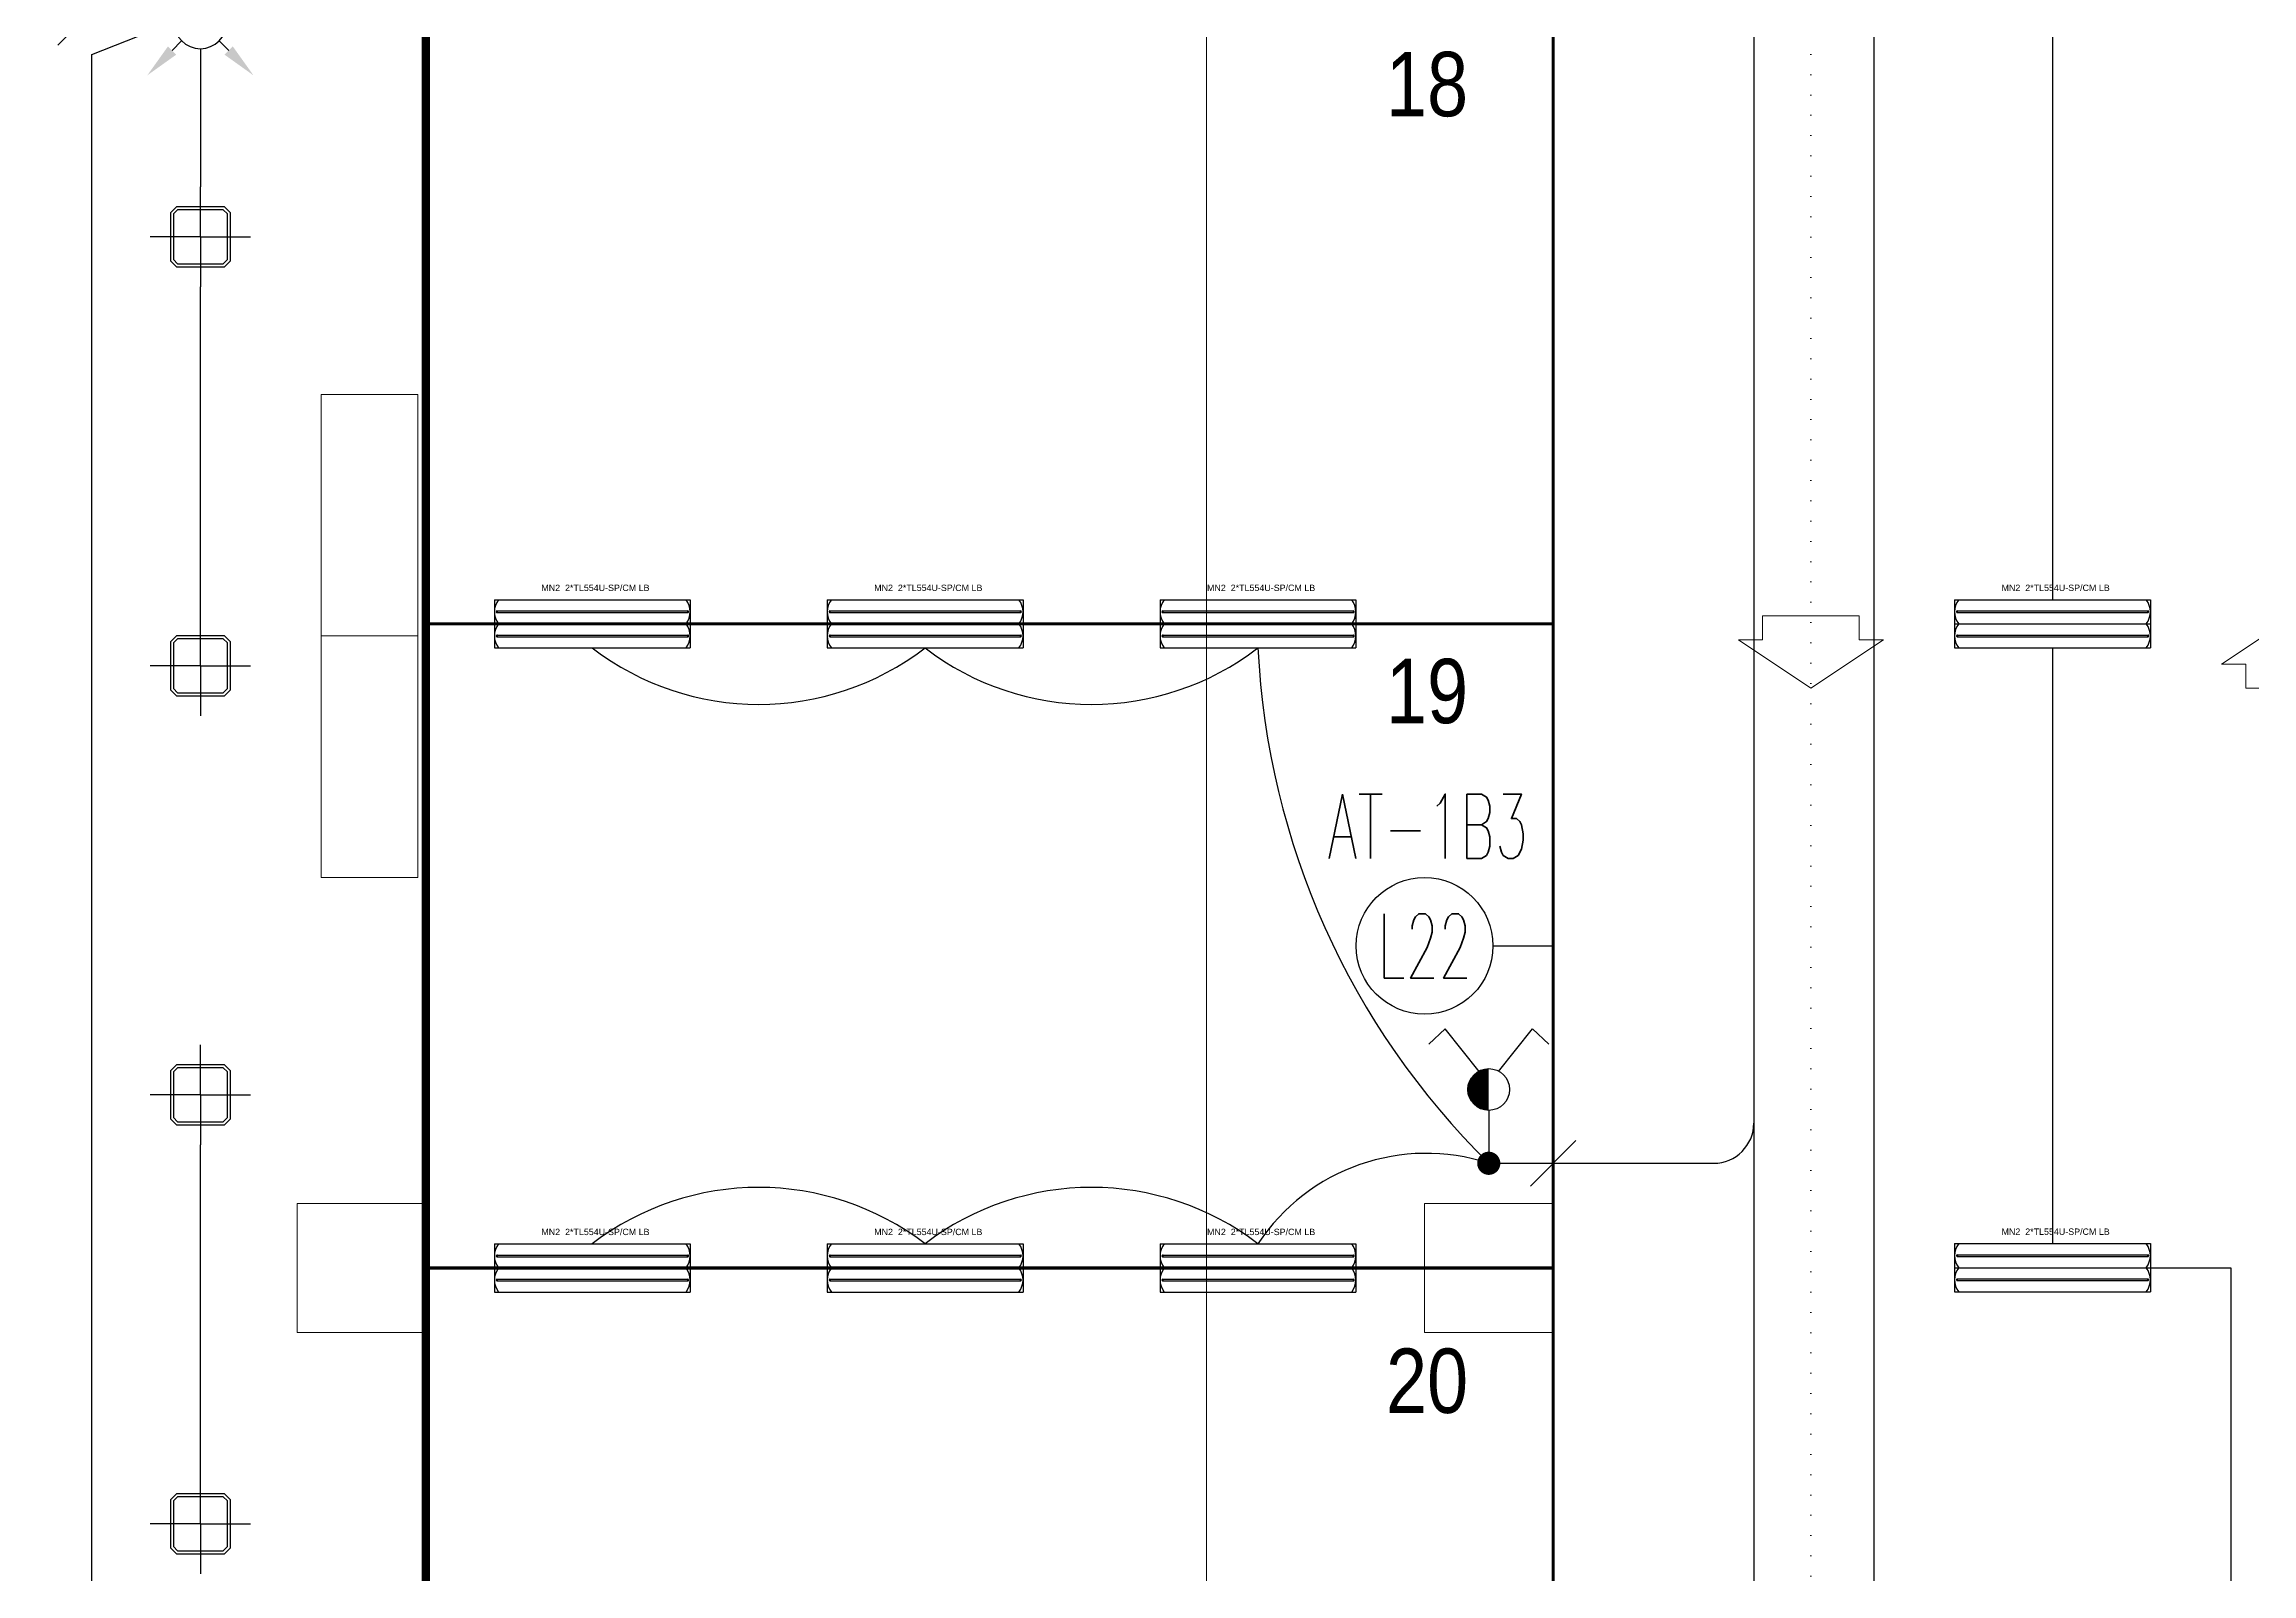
# Model space of a CAD drawing. Header units: metres. Extents: x -13316 to 152404, y -3899 to 30226.
# Drawn here: x 57723 to 59094, y 1770 to 2720 of the extents above; entities that cross this region are included whole.
import ezdxf
from ezdxf.enums import TextEntityAlignment as Align

# ---------------------------------------------------------------- set-up
doc = ezdxf.new("R2010")
doc.units = ezdxf.units.M
doc.header["$LTSCALE"] = 100
doc.header["$MEASUREMENT"] = 0
doc.header["$PDMODE"] = 1
doc.linetypes.add('DOT2', pattern=[0.125, 0, -0.125])
doc.linetypes.add('HIDDEN', pattern=[0.375, 0.25, -0.125])
doc.layers.get('0').update_dxf_attribs({"color": 9, "lineweight": 9})
for name, color, linetype, lineweight in [('01', 9, 'Continuous', 9), ('05', 9, 'Continuous', 9), ('06D', 9, 'Continuous', 9), ('20', 9, 'DOT2', 9), ('21', 9, 'Continuous', 9), ('25', 9, 'Continuous', 9), ('E-2x18(W) PL DOWNLIGHT ARMATÜR (SIVAÜSTÜ)', 7, 'Continuous', 30), ('E-2x54 W SIVAÜSTÜ FLUORESAN YÜKSEK TAVAN ARMATÜRÜ', 7, 'Continuous', 30), ('E-KABLO', 7, 'Continuous', 30), ('E-KOMÜTATÖR ANAHTAR (ETANŞ)', 7, 'Continuous', 30), ('E-LINYE', 7, 'Continuous', 30), ('E-TAVAN TİPİ 360° VARLIK SENSÖRÜ (ALGILAMA ÇAPI 10 14 m)', 7, 'Continuous', 30)]:
    doc.layers.add(name, color=color, linetype=linetype, lineweight=lineweight)
doc.styles.add('Arial', font='arial.ttf', dxfattribs={"height": 2.5})
doc.styles.add('E-YAZI', font='txttw.shx')
doc.styles.add('MuuM_TEXT-STANDART', font='ARIALN.TTF')
doc.dimstyles.new('MuuM_DIM200', dxfattribs={"dimscale": 20, "dimtxt": 2, "dimasz": 1, "dimexe": 1, "dimexo": 1, "dimgap": 1, "dimtad": 1, "dimdec": 1, "dimrnd": 0.5, "dimdsep": 46, "dimtxsty": 'MuuM_TEXT-STANDART', "dimblk": 'ARCHTICK', "dimcen": 0, "dimdle": 0.15, "dimclrd": 256, "dimclre": 256, "dimclrt": 256, "dimadec": 0, "dimazin": 0, "dimtfac": 5, "dimtdec": 1, "dimtix": 1, "dimtmove": 2, "dimatfit": 3, "dimldrblk": 'DOT', "dimfxl": 3, "dimfxlon": 1, "dimtolj": 1, "dimlwd": -1, "dimlwe": -1, "dimarcsym": 0})

# ---------------------------------------------------------------- blocks, each defined once
blk = doc.blocks.new('2x54 W SIVAÜSTÜ FLUORESAN YÜKSEK TAVAN ARMATÜRÜ')
at = {"layer": 'E-2x54 W SIVAÜSTÜ FLUORESAN YÜKSEK TAVAN ARMATÜRÜ', "color": 4}
for p, q in [((-60.8, 15), (-60.8, -15)), ((-60.8, 15), (60.8, 15)), ((60.8, 15), (60.8, 0)), ((-60, 0), (-15, 0)), ((15, 0), (60, 0)), ((60.8, 0), (60.8, -15)), ((-60.8, -15), (60.8, -15))]:
    blk.add_line(p, q, dxfattribs=at)
at = {"layer": 'E-2x54 W SIVAÜSTÜ FLUORESAN YÜKSEK TAVAN ARMATÜRÜ', "color": 7}
for p, q in [((-60.8, 0), (60.8, 0)), ((-59.3, 8), (59.3, 8)), ((-59.2, 7), (59.4, 7)), ((-59.3, -7), (59.3, -7)), ((-59.2, -8), (59.4, -8))]:
    blk.add_line(p, q, dxfattribs=at)
for centre in [(-59.2, 7.6), (-59.2, 7.3), (59.4, 7.6), (59.4, 7.3), (-59.2, -7.4), (-59.2, -7.7), (59.4, -7.4), (59.4, -7.7)]:
    blk.add_circle(centre, 0.11, dxfattribs=at)
for centre, radius, start, end in [((-48.7, 7.5), 12.1, 141.86, 218.14), ((48.7, 7.5), 12.1, 321.86, 38.14), ((-59.1, 7.5), 0.515, 106.8674, 266.7612), ((-59.3, 7.5), 0.519, 289.2244, 84.4042), ((59.5, 7.5), 0.515, 106.8674, 266.7612), ((59.3, 7.5), 0.519, 289.2244, 84.4042), ((-48.7, -7.5), 12.1, 141.86, 218.14), ((-59.1, -7.5), 0.515, 106.8674, 266.7612), ((-59.3, -7.5), 0.519, 289.2244, 84.4042), ((48.7, -7.5), 12.1, 321.86, 38.14), ((59.5, -7.5), 0.515, 106.8674, 266.7612), ((59.3, -7.5), 0.519, 289.2244, 84.4042)]:
    blk.add_arc(centre, radius, start, end, dxfattribs=at)
at = {"layer": 'E-2x54 W SIVAÜSTÜ FLUORESAN YÜKSEK TAVAN ARMATÜRÜ', "color": 7, "style": 'Arial'}
blk.add_text('MN2  2*TL554U-SP/CM LB', height=3.951, dxfattribs=at).set_placement((-31.6, 20.4))
blk = doc.blocks.new('100_KOMÜTATÖR ANAHTAR (ETANŞ)')
at = {"layer": 'E-KOMÜTATÖR ANAHTAR (ETANŞ)', "color": 4}
for p, q in [((-1.695, 5.222), (-2.326, 4.622)), ((-0.372, 3.563), (-1.695, 5.222)), ((0.372, 3.563), (1.695, 5.222)), ((1.695, 5.222), (2.326, 4.622)), ((0, 2.053), (0, 0))]:
    blk.add_line(p, q, dxfattribs=at)
at = {"layer": 'E-KOMÜTATÖR ANAHTAR (ETANŞ)', "color": 4, "const_width": 0.81}
blk.add_lwpolyline([(0, 3.268, 0.414214), (-0.405, 2.863, 0.414214), (0, 2.458, 0.414214)], format="xyb", dxfattribs=at)
at = {"layer": 'E-KOMÜTATÖR ANAHTAR (ETANŞ)', "color": 4}
blk.add_circle((0, 2.863), 0.81, dxfattribs=at)
blk = doc.blocks.new('100_2x18(W) PL DOWNLIGHT ARMATÜR (SIVAÜSTÜ)')
at = {"layer": 'E-2x18(W) PL DOWNLIGHT ARMATÜR (SIVAÜSTÜ)', "color": 4, "ltscale": 0.4}
for q in [(0, 25), (0, 25), (-25, 0), (-25, 0), (0, -25), (25, 0), (0, -25), (25, 0)]:
    blk.add_line((0, 0), q, dxfattribs=at)
at = {"layer": 'E-2x18(W) PL DOWNLIGHT ARMATÜR (SIVAÜSTÜ)', "color": 4}
for p, q in [((-12, 15), (-15, 12)), ((-15, 12), (-15, -12)), ((-11.4, 13.5), (-13.5, 11.4)), ((-13.5, 11.4), (-13.5, -11.4)), ((12, 15), (-12, 15)), ((11.4, 13.5), (-11.4, 13.5)), ((13.5, 11.4), (11.4, 13.5)), ((15, 12), (12, 15)), ((13.5, -11.4), (13.5, 11.4)), ((15, -12), (15, 12)), ((-15, -12), (-12, -15)), ((-13.5, -11.4), (-11.4, -13.5)), ((-12, -15), (12, -15)), ((-11.4, -13.5), (11.4, -13.5)), ((11.4, -13.5), (13.5, -11.4)), ((12, -15), (15, -12))]:
    blk.add_line(p, q, dxfattribs=at)
blk = doc.blocks.new('100_TAVAN TİPİ 360° VARLIK SENSÖRÜ (ALGILAMA ÇAPI 10 14 m)')
at = {"layer": 'E-TAVAN TİPİ 360° VARLIK SENSÖRÜ (ALGILAMA ÇAPI 10 14 m)', "color": 3}
for p, q in [((-1.099, 1.099), (-0.726, 0.726)), ((1.099, 1.099), (0.726, 0.726)), ((-1.099, -1.099), (-0.726, -0.726)), ((1.099, -1.099), (0.726, -0.726))]:
    blk.add_line(p, q, dxfattribs=at)
at = {"layer": 'E-TAVAN TİPİ 360° VARLIK SENSÖRÜ (ALGILAMA ÇAPI 10 14 m)', "color": 4}
blk.add_circle((0, 0), 1.026, dxfattribs=at)
at = {"layer": 'E-TAVAN TİPİ 360° VARLIK SENSÖRÜ (ALGILAMA ÇAPI 10 14 m)', "color": 3}
for points in [[(-1.26, 0.939), (-0.939, 1.259), (-2.061, 2.061)], [(1.26, 0.939), (0.939, 1.259), (2.061, 2.061)], [(-1.26, -0.939), (-0.939, -1.259), (-2.061, -2.061)], [(1.26, -0.939), (0.939, -1.259), (2.061, -2.061)]]:
    blk.add_solid(points, dxfattribs=at)
blk = doc.blocks.new('p-kolon_80x80')
blk.add_lwpolyline([(-40, -40), (40, -40), (40, 40), (-40, 40)], close=True)
blk = doc.blocks.new('1.bod.mimari.elk')
at = {"layer": '01'}
for p in [(1600, -6990), (2300, -6990)]:
    blk.add_blockref('p-kolon_80x80', p, dxfattribs=at)
blk = doc.blocks.new('p-işyeri')
at = {"color": 0, "const_width": 2}
blk.add_lwpolyline([(200, 0), (200, 700), (-200, 700), (-200, 0)], close=True, dxfattribs=at)
blk = doc.blocks.new('_ArchTick')
at = {"color": 0, "linetype": 'ByBlock', "const_width": 0.15}
blk.add_lwpolyline([(-0.5, -0.5), (0.5, 0.5)], dxfattribs=at)
blk = doc.blocks.new('*D707')
at = {"layer": '25', "transparency": 16777216}
for p, q in [((92079.7, 5767), (92003.8, 5767)), ((92023.8, -1056), (92023.8, 5770)), ((92079.7, -1053), (92003.8, -1053))]:
    blk.add_line(p, q, dxfattribs=at)
at = {"layer": '25', "transparency": 16777216, "xscale": 20, "yscale": 20, "zscale": 20}
for p, rotation in [((92023.8, 5767), 90), ((92023.8, -1053), 270)]:
    blk.add_blockref('_ArchTick', p, dxfattribs=dict(at, rotation=rotation))
at = {"layer": '25', "transparency": 16777216, "insert": (91978.3, 2247.9), "char_height": 50, "attachment_point": 5, "rotation": 90, "style": 'MuuM_TEXT-STANDART'}
blk.add_mtext('\\A1;6820', dxfattribs=at)
blk = doc.blocks.new('_Dot')
at = {"color": 0, "linetype": 'ByBlock', "lineweight": -2}
blk.add_line((-0.5, 0), (-1, 0), dxfattribs=at)
at = {"color": 0, "linetype": 'ByBlock', "const_width": 0.5}
blk.add_lwpolyline([(-0.25, 0, 1), (0.25, 0, 1)], format="xyb", close=True, dxfattribs=at)
blk = doc.blocks.new('0_arrow1')
at = {"linetype": 'ByBlock', "lineweight": -2}
blk.add_lwpolyline([(15, -22.5), (-15, -22.5), (-15, -15), (-22.5, -15), (0, 0), (22.5, -15), (15, -15)], close=True, dxfattribs=at)
blk.add_point((0, 0))
blk = doc.blocks.new('p-birim')
blk.add_lwpolyline([(0, 0), (1, 0), (1, 1), (0, 1)], close=True)
blk = doc.blocks.new('1.bod.mimari1.elk')
at = {"layer": '06D', "linetype": 'DOT2'}
blk.add_lwpolyline([(2500, -1650), (2500, -7740, 0.4142136), (3100, -8340), (12425, -8340)], format="xyb", dxfattribs=at)
at = {"layer": '20', "ltscale": 2, "const_width": 5}
blk.add_lwpolyline([(860, -7830), (1640, -7830), (1640, -4630), (1640, -4630), (1640, -3830), (1640, -3830), (1640, -2240), (3740, -2240), (3740, -1723.58)], dxfattribs=at)
at = {"layer": '05', "xscale": 60.00000000000003, "yscale": 150}
for p in [(1575, -6597.5), (1575, -6747.5)]:
    blk.add_blockref('p-birim', p, dxfattribs=at)
at = {"layer": '06D', "color": 89, "linetype": 'HIDDEN', "true_color": 0x2e4d23, "rotation": 90}
for p in [(2340, -6390), (2340, -6790), (2340, -7190)]:
    blk.add_blockref('p-işyeri', p, dxfattribs=at)
at = {"layer": '06D', "xscale": -2, "yscale": 2, "zscale": 2, "rotation": 180}
blk.add_blockref('0_arrow1', (2500, -6630), dxfattribs=at)
at = {"layer": '06D', "xscale": -2, "yscale": 2, "zscale": 2}
blk.add_blockref('0_arrow1', (2800, -6585), dxfattribs=at)
at = {"layer": '21', "style": 'MuuM_TEXT-STANDART'}
for s, p in [('18', (2287.18, -6286.79)), ('19', (2287.18, -6663.71)), ('20', (2287.18, -7092.05))]:
    blk.add_text(s, height=40, dxfattribs=at).set_placement(p, align=Align.BOTTOM_RIGHT)
at = {"layer": '25'}
dim = blk.add_linear_dim(base=(2124.7, -995), p1=(2200.58, -7815), p2=(2200.58, -995), angle=90, dimstyle='MuuM_DIM200', override={"dimtxt": 2.5}, dxfattribs=at)
dim.commit()
dim.dimension.update_dxf_attribs({"geometry": '*D707', "text_midpoint": (2079.17, -4514.08), "dimtype": 128, "insert": (-89899.09, -6762)})

msp = doc.modelspace()

# ---------------------------------------------------------------- linework, layer by layer
at = {"layer": 'E-KABLO', "color": 6}
for p, q in [((58859.2, 3160), (58859.2, 1585.15)), ((58970, 2745), (58970, 2375)), ((57820, 2717.16), (57820, 2631.45)), ((57820, 2365.03), (57820, 2569.29)), ((58970, 2345), (58970, 1975.15)), ((57820, 1832.19), (57820, 2036.45)), ((58620, 2025), (58759.6, 2025)), ((59030.8, 1960.15), (59080.8, 1960.15)), ((59080.8, 1960.15), (59080.8, 1200))]:
    msp.add_line(p, q, dxfattribs=at)
at = {"layer": 'E-KABLO', "color": 5}
for p, q in [((58784.6, 2850), (58784.6, 2050)), ((58784.6, 2050), (58784.6, 1585.15))]:
    msp.add_line(p, q, dxfattribs=at)
at = {"layer": 'E-KABLO', "color": 3}
for p, q in [((57752.69, 2713.58), (57803.58, 2733.58)), ((57752.69, 1667.9), (57752.69, 2713.58))]:
    msp.add_line(p, q, dxfattribs=at)
at = {"layer": 'E-KABLO', "color": 4, "linetype": 'Continuous', "const_width": 7.2}
msp.add_lwpolyline([(58623.6, 2025, 1), (58616.4, 2025, 1)], format="xyb", close=True, dxfattribs=at)
at = {"layer": 'E-KABLO', "color": 6}
for centre, radius, start, end in [((58166.67, 2480.04), 170.04, 232.57652, 307.42348), ((58373.33, 2480.04), 170.04, 232.57652, 307.42348), ((58957.89, 2368.45), 481.79, 182.78948, 225.46733), ((58759.6, 2050), 25, 270, 0), ((58581.21, 1905.76), 125.4, 71.98017, 146.48118), ((58166.67, 1839.96), 170.04, 52.57652, 127.42348), ((58373.33, 1839.96), 170.04, 52.57652, 127.42348)]:
    msp.add_arc(centre, radius, start, end, dxfattribs=at)
at = {"layer": 'E-LINYE', "color": 7, "linetype": 'Continuous'}
for p, q in [((57759.87, 2747.72), (57731.58, 2719.44)), ((58622.61, 2160), (58660, 2160)), ((58660, 2160), (58660, 2025)), ((58674.14, 2039.14), (58645.86, 2010.86))]:
    msp.add_line(p, q, dxfattribs=at)
msp.add_circle((58580.16, 2160), 42.44, dxfattribs=at)

# ---------------------------------------------------------------- block references
at = {"layer": '06D'}
for name in ['1.bod.mimari.elk', '1.bod.mimari1.elk']:
    msp.add_blockref(name, (56320, 8950), dxfattribs=at)
at = {"layer": 'E-2x18(W) PL DOWNLIGHT ARMATÜR (SIVAÜSTÜ)', "color": 6, "xscale": 1.243104, "yscale": 1.243104, "zscale": 1.243104}
for p in [(57820, 2600.37), (57820, 2333.95), (57820, 2067.53), (57820, 1801.11)]:
    msp.add_blockref('100_2x18(W) PL DOWNLIGHT ARMATÜR (SIVAÜSTÜ)', p, dxfattribs=at)
at = {"layer": 'E-2x54 W SIVAÜSTÜ FLUORESAN YÜKSEK TAVAN ARMATÜRÜ', "color": 6}
for p in [(58063.33, 2360), (58270, 2360), (58476.67, 2360), (58970, 2360), (58063.33, 1960), (58270, 1960), (58476.67, 1960), (58970, 1960.15)]:
    msp.add_blockref('2x54 W SIVAÜSTÜ FLUORESAN YÜKSEK TAVAN ARMATÜRÜ', p, dxfattribs=at)
at = {"layer": 'E-KOMÜTATÖR ANAHTAR (ETANŞ)', "xscale": 16, "yscale": 16, "zscale": 16}
msp.add_blockref('100_KOMÜTATÖR ANAHTAR (ETANŞ)', (58620, 2025), dxfattribs=at)
at = {"layer": 'E-TAVAN TİPİ 360° VARLIK SENSÖRÜ (ALGILAMA ÇAPI 10 14 m)', "xscale": -16, "yscale": 16, "zscale": 16, "rotation": 180}
msp.add_blockref('100_TAVAN TİPİ 360° VARLIK SENSÖRÜ (ALGILAMA ÇAPI 10 14 m)', (57820, 2733.58), dxfattribs=at)

# ---------------------------------------------------------------- texts
at = {"layer": 'E-LINYE', "color": 3, "linetype": 'Continuous', "style": 'E-YAZI', "width": 0.6}
for s, p in [('AT-1B3', (58582.14, 2234.31)), ('L22', (58580.16, 2160))]:
    msp.add_text(s, height=40, dxfattribs=at).set_placement(p, align=Align.MIDDLE_CENTER)

doc.saveas('drawing.dxf')
